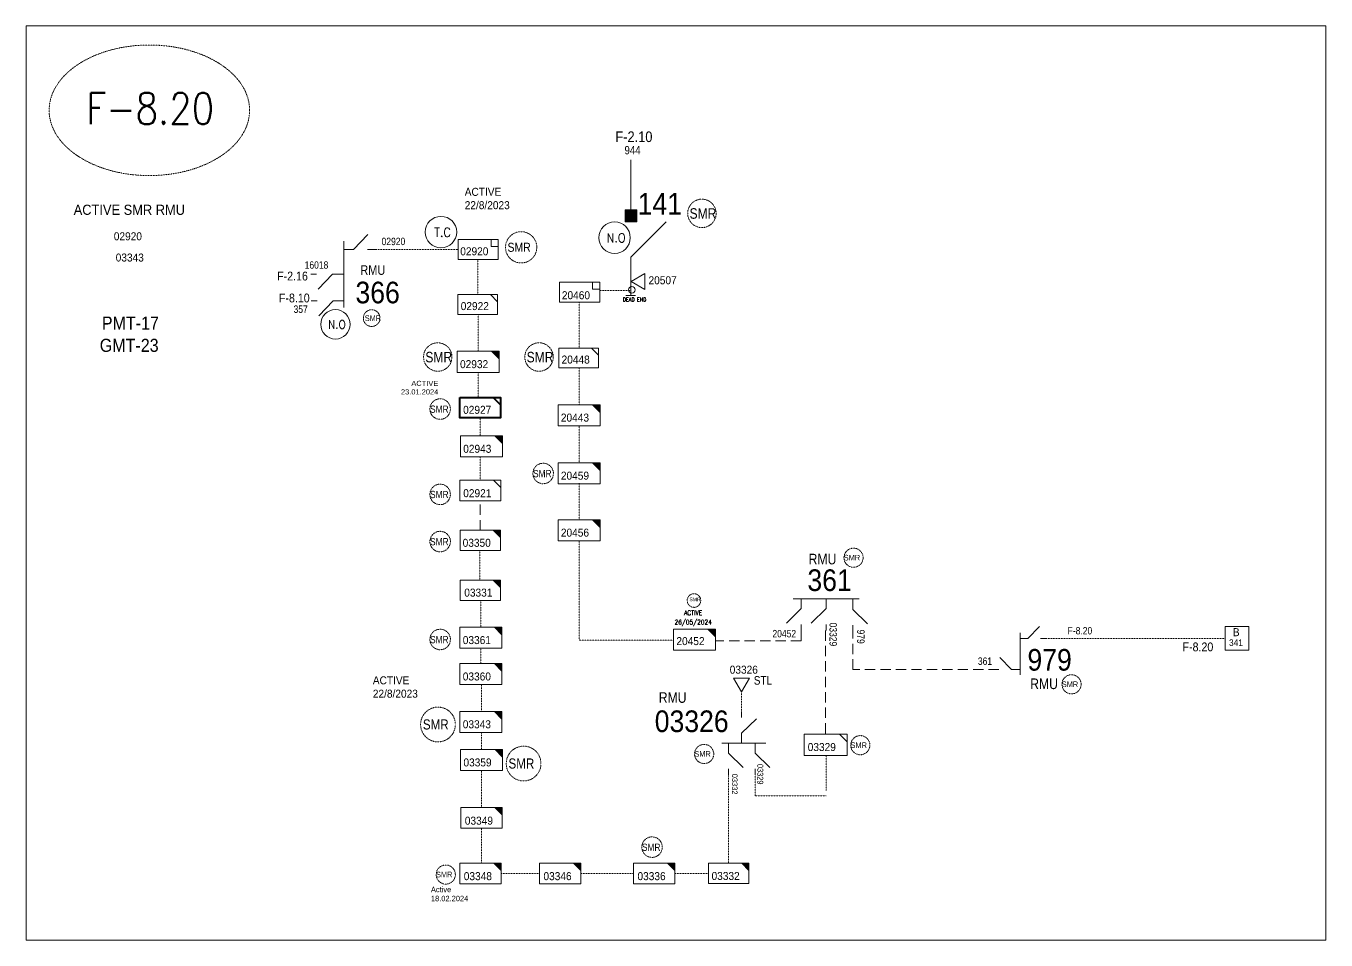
# Model space of a CAD drawing. Header units: metres. Extents: x 65984 to 144644, y -19036 to 23726.
# Drawn here: x 96162 to 97042, y 1507 to 2126 of the extents above; entities that cross this region are included whole.
import ezdxf
from ezdxf.enums import TextEntityAlignment as Align

# ---------------------------------------------------------------- set-up
doc = ezdxf.new("R2010")
doc.units = ezdxf.units.M
doc.header["$MEASUREMENT"] = 0
for name, pattern in [('DGN Style 2', [0.023128, 0, -0.023128]), ('DGN Style 3', [0.013877, 0, -0.013877]), ('HIDDEN2', [2381.25, 1587.5, -793.75])]:
    doc.linetypes.add(name, pattern=pattern)
doc.layers.get('0').update_dxf_attribs({"color": 95, "lineweight": 40})
for name, color, linetype, lineweight in [('ABS', 7, 'Continuous', 40), ('ABS NUMBER', 112, 'Continuous', 30), ('d_eos', 111, 'Continuous', 40), ('d_eos no', 121, 'Continuous', 40), ('d_oh branch', 94, 'Continuous', 40), ('d_switch', 95, 'Continuous', 40), ('d_tf', 1, 'Continuous', 40), ('d_tf no', 6, 'Continuous', 40), ('d_ug cable', 95, 'Continuous', 40), ('d_unit sub', 7, 'Continuous', 40), ('fedr no', 95, 'Continuous', 40), ('GRID STATION  04', 7, 'Continuous', 40), ('Level 37', 7, 'Continuous', 0), ('O H MAIN FEEDER', 4, 'Continuous', 100), ('SW N O', 114, 'Continuous', 30)]:
    doc.layers.add(name, color=color, linetype=linetype, lineweight=lineweight)
doc.styles.add('NASKHF', font='naskhf.shx', dxfattribs={"height": 8})
doc.styles.get("Standard").update_dxf_attribs({"font": 'txt.shx'})
doc.styles.add('Style-Arial', font='arial.ttf')
doc.styles.add('Style-ENGINEERING', font='ENGINEERING.shx')
doc.styles.add('Style-msdefault', font='msdefault.shx')
doc.styles.add('Style-STANDARD', font='STANDARD.shx')

# ---------------------------------------------------------------- blocks, each defined once
blk = doc.blocks.new('TF_8')
at = {"color": 0, "linetype": 'ByBlock', "lineweight": -2}
blk.add_line((6.3, 4.95), (9.9, 1.35), dxfattribs=at)
blk.add_3dface([(-10.1, 4.95), (9.9, 4.95), (9.9, -5.05), (-10.1, -5.05)], dxfattribs=at)
blk = doc.blocks.new('exist.us-1000kva')
at = {"color": 0, "linetype": 'ByBlock', "lineweight": -2, "flags": 128}
blk.add_lwpolyline([(40, 12.9), (32.8, 20), (40, 20)], close=True, dxfattribs=at)
at = {"color": 0, "linetype": 'ByBlock', "lineweight": -2, "extrusion": (0, 0, -1)}
blk.add_solid([(-40, 12.9), (-32.8, 20), (-40, 20)], dxfattribs=at)
at = {"color": 0, "linetype": 'ByBlock', "lineweight": -2, "xscale": 2, "yscale": 2}
blk.add_blockref('TF_8', (20.2, 10.1), dxfattribs=at)
blk = doc.blocks.new('TF3')
at = {"color": 0, "linetype": 'ByBlock', "lineweight": -2}
for p, q in [((11.3, 9), (18.3, 9)), ((18.3, 9), (18.3, 2))]:
    blk.add_line(p, q, dxfattribs=at)
at = {"color": 0, "linetype": 'ByBlock', "lineweight": -2, "flags": 128}
blk.add_lwpolyline([(18.3, 2), (11.3, 2), (11.3, 9)], dxfattribs=at)
at = {"color": 0, "linetype": 'ByBlock', "lineweight": -2}
blk.add_3dface([(-21.7, 9), (18.3, 9), (18.3, -11), (-21.7, -11)], dxfattribs=at)
blk = doc.blocks.new('ABS2_1_1')
at = {"color": 0, "linetype": 'ByBlock', "lineweight": -2, "ltscale": 500}
for q in [(-29900, 43500), (0, 0)]:
    blk.add_line((0, 13600), q, dxfattribs=at)
at = {"color": 0, "linetype": 'ByBlock', "lineweight": -2, "ltscale": 500, "flags": 128}
for points in [[(5000, 43600), (-5000, 43600), (-5000, 53600), (5000, 53600)], [(3791, 49653), (3791, 49653), (3791, 49653)]]:
    blk.add_lwpolyline(points, close=True, dxfattribs=at)
at = {"color": 0, "linetype": 'ByBlock', "lineweight": -2, "ltscale": 500}
for points in [[(5000, 43600), (-5000, 43600), (5000, 53600), (-5000, 53600)], [(3791, 49653), (3791, 49653), (3791, 49653)]]:
    blk.add_solid(points, dxfattribs=at)
blk = doc.blocks.new('TRA1_1011')
at = {"layer": 'd_tf', "color": 1, "linetype": 'Continuous', "lineweight": 13, "ltscale": 0.000414898, "extrusion": (0, 0, -1), "flags": 128}
blk.add_lwpolyline([(-10, -17), (0, 0), (10, -17)], close=True, dxfattribs=at)
blk = doc.blocks.new('TRA1_1010')
at = {"layer": 'd_tf', "color": 1, "linetype": 'Continuous', "lineweight": 13, "ltscale": 0.000414898, "xscale": 1.000046566207834, "yscale": 1.000046566207834, "zscale": 1.000046566207834, "rotation": 180}
blk.add_blockref('TRA1_1011', (0, 0), dxfattribs=at)
blk = doc.blocks.new('TRA1_1013')
at = {"layer": 'd_tf', "color": 1, "linetype": 'Continuous', "lineweight": 13, "ltscale": 0.000316051, "extrusion": (0, 0, -1), "flags": 128}
blk.add_lwpolyline([(-10, -17), (0, 0), (10, -17)], close=True, dxfattribs=at)
blk = doc.blocks.new('TRA1_1012')
at = {"layer": 'd_tf', "color": 1, "linetype": 'Continuous', "lineweight": 13, "ltscale": 0.000316051, "xscale": 1.000046566207833, "yscale": 1.000046566207833, "zscale": 1.000046566207833, "rotation": 180}
blk.add_blockref('TRA1_1013', (0, 0), dxfattribs=at)
blk = doc.blocks.new('*U1430')
at = {"layer": 'SW N O', "color": 3, "lineweight": 13}
blk.add_circle((0, 0), 16.8, dxfattribs=at)
at = {"layer": 'SW N O', "color": 3, "lineweight": 13, "style": 'Style-STANDARD'}
blk.add_text('N.O', height=9.6, dxfattribs=at).set_placement((1.7, -0.2), align=Align.MIDDLE_CENTER)
blk = doc.blocks.new('*U4248')
at = {"layer": 'SW N O', "color": 1, "lineweight": 13}
blk.add_circle((0, 0), 16.8, dxfattribs=at)
at = {"layer": 'SW N O', "color": 1, "lineweight": 13, "style": 'Style-STANDARD'}
blk.add_text('T.C', height=9.6, dxfattribs=at).set_placement((1.7, -0.2), align=Align.MIDDLE_CENTER)

msp = doc.modelspace()

# ---------------------------------------------------------------- linework, layer by layer
at = {"layer": 'd_eos', "color": 2, "linetype": 'Continuous', "lineweight": 13, "ltscale": 0.915903}
for p, q in [((96377.03, 1935.29), (96377.03, 1980.09)), ((96383.7, 1974.54), (96393.46, 1984.59)), ((96377.03, 1974.54), (96383.7, 1974.54)), ((96358.71, 1957.74), (96354.66, 1957.74)), ((96369.39, 1957.74), (96359.64, 1947.69)), ((96377.03, 1957.74), (96369.39, 1957.74)), ((96359.15, 1939.69), (96355.1, 1939.69)), ((96369.83, 1939.69), (96360.08, 1929.64)), ((96377.03, 1939.68), (96369.83, 1939.69)), ((96725.95, 1738.2), (96681.15, 1738.2)), ((96686.71, 1738.2), (96686.71, 1731.53)), ((96703.55, 1738.2), (96703.55, 1731.53)), ((96721.56, 1737.67), (96721.56, 1731)), ((96686.7, 1731.53), (96676.66, 1721.77)), ((96703.55, 1731.53), (96693.5, 1721.77)), ((96721.56, 1731), (96731.57, 1721.21)), ((96686.71, 1720.85), (96686.71, 1716.79)), ((96703.55, 1720.84), (96703.55, 1716.79)), ((96721.56, 1720.31), (96721.56, 1716.26)), ((96646.33, 1657.82), (96646.33, 1661.87)), ((96646.34, 1647.14), (96656.38, 1656.89)), ((96646.33, 1640.47), (96646.33, 1647.14)), ((96633.02, 1640.47), (96662.75, 1640.47)), ((96637.41, 1640.47), (96637.41, 1633.8)), ((96655.42, 1640.47), (96655.42, 1633.8)), ((96637.41, 1633.8), (96647.46, 1624.05)), ((96655.42, 1633.8), (96665.47, 1624.05))]:
    msp.add_line(p, q, dxfattribs=at)
at = {"layer": 'd_eos', "color": 7, "linetype": 'Continuous', "lineweight": 13, "ltscale": 0.915903}
for p, q in [((96394.33, 1974.58), (96398.39, 1974.58)), ((96637.41, 1623.12), (96637.41, 1619.06)), ((96655.42, 1623.12), (96655.42, 1619.06))]:
    msp.add_line(p, q, dxfattribs=at)
at = {"layer": 'd_eos', "color": 2, "linetype": 'Continuous', "lineweight": 13, "ltscale": 0.794016}
for p, q in [((96840.16, 1711.38), (96847.96, 1719.42)), ((96834.82, 1686.77), (96834.82, 1715.07)), ((96848.7, 1711.38), (96851.95, 1711.38)), ((96829.05, 1690.29), (96821.25, 1698.33)), ((96834.39, 1690.29), (96829.05, 1690.29))]:
    msp.add_line(p, q, dxfattribs=at)
at = {"layer": 'd_eos', "color": 7, "linetype": 'Continuous', "lineweight": 13, "ltscale": 0.794016}
for p, q in [((96834.82, 1711.38), (96840.16, 1711.38)), ((96820.5, 1690.29), (96817.26, 1690.29))]:
    msp.add_line(p, q, dxfattribs=at)
at = {"layer": 'd_oh branch', "color": 1, "linetype": 'Continuous', "lineweight": 13}
msp.add_line((96571.45, 1943.45), (96571.45, 1963.78), dxfattribs=at)
at = {"layer": 'd_oh branch', "color": 6, "linetype": 'Continuous', "lineweight": 13}
msp.add_line((96574.47, 1943.44), (96568.07, 1943.44), dxfattribs=at)
at = {"layer": 'd_ug cable', "color": 1, "linetype": 'DGN Style 3', "lineweight": 13}
for p, q in [((96550.28, 1946.73), (96571.45, 1946.7)), ((96468.04, 1905.62), (96468.04, 1930.53)), ((96536.32, 1869.46), (96536.32, 1894.37)), ((96536.32, 1830.15), (96536.32, 1855.06)), ((96536.32, 1791.6), (96536.32, 1816.51)), ((96469.06, 1770.83), (96469.06, 1750.77)), ((96536.32, 1710.16), (96536.32, 1777.02)), ((96469.91, 1718.9), (96469.91, 1737.11)), ((96536.32, 1710.16), (96600.25, 1710.16)), ((96469.91, 1694.28), (96469.91, 1704.68)), ((96483.65, 1552.36), (96509.61, 1552.36)), ((96537.6, 1552.36), (96573.24, 1552.36)), ((96601.23, 1552.36), (96624.03, 1552.36))]:
    msp.add_line(p, q, dxfattribs=at)
at = {"layer": 'd_ug cable', "color": 1, "linetype": 'DGN Style 3', "lineweight": 13, "flags": 128}
for points in [[(96393.03, 1974.58), (96454.4, 1974.58)], [(96467.76, 1967.77), (96467.76, 1944.06)], [(96536.4, 1938.83), (96536.4, 1907.82)], [(96468.04, 1874.33), (96468.04, 1891.4)], [(96469.46, 1848.35), (96469.46, 1860.84)], [(96469.46, 1818.44), (96469.46, 1834.13)], [(96973.65, 1711.38), (96851.95, 1711.38)], [(96470.37, 1661.92), (96470.37, 1680.06)], [(96470.37, 1636.11), (96470.37, 1647.69)], [(96703.56, 1608.5), (96703.56, 1632.07)], [(96470.37, 1596.9), (96470.37, 1621.88)], [(96637.41, 1559.19), (96637.41, 1619.06)], [(96703.56, 1604.86), (96655.42, 1604.86), (96655.42, 1619.06)], [(96470.38, 1559.5), (96470.38, 1582.9)]]:
    msp.add_lwpolyline(points, dxfattribs=at)
at = {"layer": 'd_ug cable', "color": 1, "linetype": 'HIDDEN2', "lineweight": 13, "ltscale": 0.004392}
for points in [[(96469.46, 1784.49), (96469.46, 1804.51)], [(96686.71, 1716.79), (96686.71, 1709.79), (96629.08, 1709.79)], [(96703.23, 1716.79), (96703.23, 1646.57)], [(96820.5, 1690.29), (96721.56, 1690.29), (96721.56, 1716.26)]]:
    msp.add_lwpolyline(points, dxfattribs=at)
at = {"layer": 'd_ug cable', "color": 1, "linetype": 'DGN Style 2', "lineweight": 13, "flags": 128}
msp.add_lwpolyline([(96851.95, 1711.38), (96851.95, 1711.38)], close=True, dxfattribs=at)
at = {"layer": 'd_ug cable', "color": 2, "linetype": 'DGN Style 3', "lineweight": 13, "flags": 128}
msp.add_lwpolyline([(96646.33, 1661.87), (96646.33, 1675.14)], dxfattribs=at)
at = {"layer": 'd_ug cable', "color": 2, "linetype": 'DGN Style 3', "lineweight": 13}
for centre, radius in [((96619.48, 1998.97), 9.62), ((96497.12, 1976), 10.59), ((96395.93, 1928.11), 5.64), ((96440.67, 1901.76), 9.62), ((96509.23, 1901.76), 9.62), ((96442.29, 1866.56), 6.94), ((96512.01, 1822.95), 6.94), ((96442.29, 1808.81), 6.94), ((96442.29, 1776.88), 6.94), ((96722.11, 1765.95), 6.48), ((96614.12, 1736.98), 4.61), ((96442.29, 1710.62), 6.94), ((96869.67, 1680.29), 6.48), ((96440.84, 1653.09), 11.76), ((96726.68, 1639.09), 6.48), ((96498.79, 1626.67), 11.76), ((96620.99, 1633.15), 6.48), ((96585.71, 1570.1), 6.94), ((96446.11, 1551.53), 6.48)]:
    msp.add_circle(centre, radius, dxfattribs=at)
at = {"layer": 'fedr no', "color": 82, "linetype": 'DGN Style 3', "lineweight": 13, "true_color": 0x1dc70e}
msp.add_ellipse((96245.47, 2068.73), major_axis=(67.84, 0), ratio=0.651175, dxfattribs=at)
at = {"layer": 'GRID STATION  04', "color": 1, "linetype": 'Continuous', "lineweight": 13, "ltscale": 0.641235, "flags": 128}
msp.add_lwpolyline([(96973.65, 1719.38), (96989.65, 1719.38), (96989.65, 1703.38), (96973.65, 1703.38)], close=True, dxfattribs=at)
at = {"layer": 'O H MAIN FEEDER', "color": 40, "lineweight": 13, "ltscale": 0.714928}
msp.add_line((96571.44, 2001.33), (96571.44, 2035.2), dxfattribs=at)
at = {"layer": 'O H MAIN FEEDER', "color": 140, "linetype": 'Continuous', "lineweight": 13, "flags": 128}
msp.add_lwpolyline([(96161.97, 2125.77), (97041.91, 2125.77), (97041.91, 1507.26), (96161.97, 1507.26)], close=True, dxfattribs=at)
at = {"layer": 'O H MAIN FEEDER', "color": 1, "lineweight": 13, "ltscale": 0.714928}
msp.add_circle((96572.05, 1947.17), 2.23, dxfattribs=at)

# ---------------------------------------------------------------- block references
at = {"layer": 'ABS', "color": 2, "linetype": 'Continuous', "lineweight": 13, "ltscale": 1.190142, "xscale": 0.0007973960743554503, "yscale": -0.0007973960743554505, "zscale": 0.0005280611300687443, "rotation": 180.0000077380899}
msp.add_blockref('ABS2_1_1', (96571.44, 1958.59), dxfattribs=at)
at = {"layer": 'd_tf', "color": 1, "linetype": 'Continuous', "lineweight": 13, "ltscale": 0.000316051, "extrusion": (0, 0, -1), "xscale": 0.5417170000000001, "yscale": 0.5417170000000001, "zscale": 0.5417170000000001, "rotation": 90.00000773791056}
msp.add_blockref('TRA1_1012', (-96571.55, 1952.96), dxfattribs=at)
at = {"layer": 'd_tf', "color": 1, "linetype": 'Continuous', "lineweight": 13, "ltscale": 0.000414898, "extrusion": (0, 0, -1), "xscale": 0.5417170000000001, "yscale": 0.5417170000000001, "zscale": 0.5417170000000001, "rotation": 3.438770767201749e-11}
msp.add_blockref('TRA1_1010', (-96646.34, 1675.13), dxfattribs=at)
at = {"layer": 'd_tf no', "color": 2, "linetype": 'Continuous', "lineweight": 40, "xscale": 1.375369049006559, "yscale": 1.375369049006559, "zscale": 0.612326181919648, "rotation": 359.9999999999999}
msp.add_blockref('TF_8', (96469.6, 1867.51), dxfattribs=at)
at = {"layer": 'd_unit sub', "color": 2, "linetype": 'Continuous', "lineweight": 13, "rotation": 359.9999999999999}
for name, p, xscale, yscale, zscale in [('TF3', (96469.18, 1975.27), 0.6811484089557048, 0.6811484089557048, 0.1904459390297026), ('TF_8', (96536.17, 1901.15), 1.3437081445648, 1.3437081445648, 0.6248226346118861), ('TF_8', (96469.6, 1811.55), 1.392654500292281, 1.392654500292281, 0.612326181919648), ('exist.us-1000kva', (96600.25, 1703.3), 0.7106865297860558, 0.7106865297860558, 0.6248226346118861), ('TF_8', (96703.38, 1639.39), 1.450545874129466, 1.450545874129466, 0.6248226346118861), ('exist.us-1000kva', (96455.66, 1545.36), 0.6997633610626104, 0.6997633610626104, 0.6248226346118861), ('exist.us-1000kva', (96573.24, 1545.36), 0.6997633610626104, 0.6997633610626104, 0.6248226346118861)]:
    msp.add_blockref(name, p, dxfattribs=dict(at, xscale=xscale, yscale=yscale, zscale=zscale))
at = {"layer": 'd_unit sub', "color": 1, "linetype": 'Continuous', "lineweight": 13, "rotation": 359.9999999999999}
for name, p, xscale, yscale, zscale in [('TF3', (96537.82, 1946.32), 0.6811484089557048, 0.6811484089557048, 0.1904459390297026), ('TF_8', (96467.9, 1937.32), 1.3437081445648, 1.3437081445648, 0.6248226346118861), ('exist.us-1000kva', (96456.37, 1582.9), 0.6997633610626104, 0.6997633610626104, 0.6248226346118861), ('exist.us-1000kva', (96509.61, 1545.36), 0.6997633610626104, 0.6997633610626104, 0.6248226346118861)]:
    msp.add_blockref(name, p, dxfattribs=dict(at, xscale=xscale, yscale=yscale, zscale=zscale))
at = {"layer": 'd_unit sub', "color": 2, "linetype": 'Continuous', "lineweight": 13, "zscale": 0.6248226346118861}
for p, xscale, yscale in [((96453.82, 1891.4), 0.7112282647684637, 0.7112282647684637), ((96522.09, 1815.92), 0.7112282647684637, 0.7112282647684637), ((96455.81, 1770.83), 0.6827875337421256, 0.6827875337421256), ((96455.69, 1704.68), 0.7112282647684637, 0.7112282647684637), ((96455.69, 1647.69), 0.7112282647684637, 0.7112282647684637), ((96456.14, 1621.88), 0.7112282647684637, 0.7112282647684637)]:
    msp.add_blockref('exist.us-1000kva', p, dxfattribs=dict(at, xscale=xscale, yscale=yscale))
at = {"layer": 'd_unit sub', "color": 1, "linetype": 'Continuous', "lineweight": 13, "zscale": 0.6248226346118861}
for p, xscale, yscale in [((96522.09, 1855.23), 0.7112282647684637, 0.7112282647684637), ((96455.99, 1834.13), 0.7112282647684637, 0.7112282647684637), ((96522.09, 1777.38), 0.7112282647684637, 0.7112282647684637), ((96455.81, 1737.11), 0.6827875337421256, 0.6827875337421256), ((96455.69, 1680.06), 0.7112282647684637, 0.7112282647684637), ((96624.03, 1545.53), 0.6827875337421256, 0.6827875337421256)]:
    msp.add_blockref('exist.us-1000kva', p, dxfattribs=dict(at, xscale=xscale, yscale=yscale))
at = {"layer": 'SW N O', "color": 1, "lineweight": 13, "xscale": 0.6331975427223167, "yscale": 0.6331975427223167, "zscale": 0.6331975427223167}
msp.add_blockref('*U4248', (96442.85, 1986.31), dxfattribs=at)
at = {"layer": 'SW N O', "color": 3, "lineweight": 13}
for p, xscale, yscale, zscale in [((96560.35, 1982.52), 0.6331975427223167, 0.6331975427223167, 0.6331975427223167), ((96371.42, 1923.88), 0.5920218782029741, 0.5920218782029741, 0.5920218782029741)]:
    msp.add_blockref('*U1430', p, dxfattribs=dict(at, xscale=xscale, yscale=yscale, zscale=zscale))

# ---------------------------------------------------------------- texts
at = {"color": 4, "insert": (96441.06, 1876.39), "char_height": 3.4543, "width": 66.5172, "attachment_point": 9}
msp.add_mtext('\\FENGINEERING;\\H1x;\\W1.09375;ACTIVE\\P23.01.2024', dxfattribs=at)
at = {"layer": 'ABS NUMBER', "color": 2, "lineweight": 13, "style": 'Style-Arial', "width": 0.88}
msp.add_text('141', height=14.641, rotation=359.99999, dxfattribs=at).set_placement((96575.97, 1998.15))
at = {"layer": 'd_eos no', "color": 2, "linetype": 'Continuous', "lineweight": 13, "style": 'Style-Arial', "width": 0.88}
msp.add_text('366', height=14.641, dxfattribs=at).set_placement((96415, 1952.74), align=Align.TOP_RIGHT)
at = {"layer": 'd_eos no', "color": 7, "linetype": 'Continuous', "lineweight": 13, "style": 'Style-Arial', "width": 0.88}
for s, p in [('PMT-17', (96213.31, 1929.17)), ('GMT-23', (96211.88, 1914.09))]:
    msp.add_text(s, height=8.843, dxfattribs=at).set_placement(p, align=Align.TOP_LEFT)
at = {"layer": 'd_eos no', "color": 2, "linetype": 'Continuous', "lineweight": 13, "style": 'Style-Arial', "width": 0.88}
for s, p in [('361', (96690.87, 1758.08)), ('03326', (96587.54, 1662.6))]:
    msp.add_text(s, height=14.641, dxfattribs=at).set_placement(p, align=Align.TOP_LEFT)
msp.add_text('979', height=14.641, dxfattribs=at).set_placement((96869.86, 1689.54), align=Align.RIGHT)
at = {"layer": 'd_switch', "color": 55, "linetype": 'Continuous', "lineweight": 13, "style": 'Style-msdefault', "width": 0.9}
msp.add_text('F-2.10', height=7.202, dxfattribs=at).set_placement((96585.99, 2054.43), align=Align.TOP_RIGHT)
at = {"layer": 'd_switch', "color": 1, "linetype": 'Continuous', "lineweight": 30, "ltscale": 1.291559, "style": 'Style-ENGINEERING', "width": 0.857143}
for p in [(96611.1, 2002.46), (96432.29, 1905.26), (96500.85, 1905.26)]:
    msp.add_text('SMR', height=7.122, rotation=0.00226, dxfattribs=at).set_placement(p, align=Align.TOP_LEFT)
at = {"layer": 'd_switch', "color": 234, "linetype": 'Continuous', "lineweight": 13, "style": 'Style-ENGINEERING', "width": 0.857143}
msp.add_text('16018', height=5.022, rotation=0.00037, dxfattribs=at).set_placement((96366.6, 1966.54), align=Align.TOP_RIGHT)
at = {"layer": 'd_switch', "color": 2, "linetype": 'Continuous', "lineweight": 13, "style": 'Style-msdefault', "width": 0.9}
for s, p in [('F-2.16', (96352.77, 1959.55)), ('F-8.10', (96353.97, 1944.7))]:
    msp.add_text(s, height=5.981, dxfattribs=at).set_placement(p, align=Align.TOP_RIGHT)
at = {"layer": 'd_switch', "color": 95, "linetype": 'Continuous', "lineweight": 13, "style": 'Style-ENGINEERING', "width": 0.857143}
msp.add_text('357', height=5.022, rotation=0.00037, dxfattribs=at).set_placement((96352.67, 1936.66), align=Align.TOP_RIGHT)
at = {"layer": 'd_switch', "color": 1, "linetype": 'Continuous', "lineweight": 30, "ltscale": 0.81, "style": 'Style-ENGINEERING', "width": 0.857143}
msp.add_text('SMR', height=3.975, rotation=0.00226, dxfattribs=at).set_placement((96391.28, 1930.05), align=Align.TOP_LEFT)
at = {"layer": 'd_switch', "color": 7, "linetype": 'Continuous', "lineweight": 13, "style": 'Style-ENGINEERING', "width": 0.857143}
for s, p in [('20452', (96683.23, 1717.08)), ('F-8.20', (96883.67, 1719.08))]:
    msp.add_text(s, height=5.022, dxfattribs=at).set_placement(p, align=Align.TOP_RIGHT)
for s, height, p in [('03329', 5.022, (96710.86, 1722.04)), ('03332', 3.694, (96643.57, 1619.79)), ('03329', 4.024, (96661, 1626.41))]:
    msp.add_text(s, height=height, rotation=269.99963, dxfattribs=at).set_placement(p, align=Align.TOP_LEFT)
msp.add_text('979', height=5.022, rotation=270, dxfattribs=at).set_placement((96729.58, 1707.73), align=Align.TOP_RIGHT)
at = {"layer": 'd_switch', "color": 1, "linetype": 'Continuous', "lineweight": 13, "style": 'Style-msdefault', "width": 0.9}
msp.add_text('F-8.20', height=5.981, dxfattribs=at).set_placement((96965.62, 1708.59), align=Align.TOP_RIGHT)
at = {"layer": 'd_switch', "color": 234, "linetype": 'Continuous', "lineweight": 13, "insert": (96418.67, 1982.5), "char_height": 5.0219, "attachment_point": 3, "rotation": 0.00037, "style": 'NASKHF'}
msp.add_mtext('\\FENGINEERING;\\H1x;\\W0.857143;02920\\P', dxfattribs=at)
at = {"layer": 'd_tf no', "color": 121, "linetype": 'Continuous', "lineweight": 13, "style": 'Style-msdefault', "width": 0.945946}
for s, height, p in [('ACTIVE SMR RMU', 6.874, (96194.24, 2004.84)), ('02920', 5.417, (96221.4, 1986.18)), ('03343', 5.417, (96222.69, 1971.79)), ('02920', 5.417, (96455.9, 1976.01)), ('03343', 5.417, (96457.62, 1655.95)), ('03348', 5.417, (96458.29, 1553.17))]:
    msp.add_text(s, height=height, dxfattribs=at).set_placement(p, align=Align.TOP_LEFT)
at = {"layer": 'd_tf no', "color": 1, "linetype": 'Continuous', "lineweight": 13, "style": 'Style-msdefault', "width": 0.945946}
for s, height, p in [('20507', 5.417, (96583.35, 1956.41)), ('20460', 5.417, (96524.69, 1946.28)), ('02922', 5.417, (96456.23, 1938.93)), ('20443', 5.417, (96524.02, 1863.48)), ('02943', 5.417, (96457.91, 1842.38)), ('20456', 5.417, (96524.02, 1785.63)), ('03331', 5.417, (96458.62, 1745.04)), ('B', 5.42, (96978.89, 1718.28)), ('341', 4.481, (96976.25, 1710.7)), ('03360', 5.417, (96457.62, 1688.31)), ('03349', 5.417, (96458.99, 1590.71)), ('03346', 5.417, (96512.23, 1553.17)), ('03332', 5.417, (96626.01, 1553.31))]:
    msp.add_text(s, height=height, dxfattribs=at).set_placement(p, align=Align.TOP_LEFT)
at = {"layer": 'd_tf no', "color": 2, "linetype": 'Continuous', "lineweight": 13, "style": 'Style-msdefault', "width": 0.945946}
for s, p in [('20448', (96524.5, 1902.76)), ('02932', (96455.75, 1899.65)), ('20459', (96524.02, 1824.18)), ('02921', (96457.92, 1812.34)), ('03350', (96457.53, 1778.76)), ('03361', (96457.62, 1712.93)), ('20452', (96602.21, 1712.23)), ('03329', (96691.09, 1640.54)), ('03359', (96458.07, 1630.14)), ('03336', (96575.87, 1553.17))]:
    msp.add_text(s, height=5.417, dxfattribs=at).set_placement(p, align=Align.TOP_LEFT)
at = {"layer": 'd_tf no', "color": 121, "linetype": 'Continuous', "lineweight": 40, "style": 'Style-msdefault', "width": 0.945946}
msp.add_text('02927', height=5.417, dxfattribs=at).set_placement((96457.85, 1868.74), align=Align.TOP_LEFT)
at = {"layer": 'd_tf no', "color": 1, "linetype": 'Continuous', "lineweight": 40, "style": 'Style-msdefault', "width": 0.945946}
msp.add_text('SMR', height=2.484, dxfattribs=at).set_placement((96611.01, 1739.01), align=Align.TOP_LEFT)
at = {"layer": 'd_tf no', "color": 1, "linetype": 'Continuous', "lineweight": 13, "style": 'Style-msdefault', "width": 0.945946}
msp.add_text('03326', height=5.417, dxfattribs=at).set_placement((96657.35, 1692.89), align=Align.TOP_RIGHT)
at = {"layer": 'd_tf no', "color": 121, "linetype": 'Continuous', "lineweight": 13, "char_height": 5.4172, "attachment_point": 1, "style": 'NASKHF'}
for insert in [(96458.93, 2016.26), (96396.73, 1685.68)]:
    msp.add_mtext('\\Fmsdefault;\\H1x;\\W0.945946;ACTIVE\\P22/8/2023', dxfattribs=dict(at, insert=insert))
at = {"layer": 'd_tf no', "color": 111, "linetype": 'Continuous', "lineweight": 13, "insert": (96613.57, 1725.01), "char_height": 3.1746, "attachment_point": 5, "line_spacing_factor": 1.2, "style": 'Style-STANDARD'}
msp.add_mtext('\\H1x;\\W0.909091;ACTIVE\\P26/05/2024', dxfattribs=at)
at = {"layer": 'd_tf no', "color": 121, "linetype": 'Continuous', "lineweight": 40, "insert": (96436.06, 1543.29), "char_height": 3.671, "attachment_point": 1, "style": 'NASKHF'}
msp.add_mtext('\\Fmsdefault;\\H1x;\\W0.945946;Active\\P18.02.2024', dxfattribs=at)
at = {"layer": 'fedr no', "color": 6, "linetype": 'Continuous', "lineweight": 13, "style": 'Style-STANDARD', "width": 0.909091}
msp.add_text('F-8.20', height=21.384, dxfattribs=at).set_placement((96246.03, 2069.95), align=Align.MIDDLE_CENTER)
at = {"layer": 'fedr no', "color": 6, "linetype": 'Continuous', "lineweight": 40, "insert": (96573.87, 1940.66), "char_height": 2.591, "attachment_point": 5, "style": 'Style-STANDARD'}
msp.add_mtext('DEAD END', dxfattribs=at)
at = {"layer": 'Level 37', "color": 7, "linetype": 'Continuous', "lineweight": 13, "ltscale": 1.696012, "style": 'Style-ENGINEERING', "width": 0.857143}
msp.add_text('944', height=5.651, dxfattribs=at).set_placement((96577.92, 2044.56), align=Align.TOP_RIGHT)
at = {"layer": 'Level 37', "color": 1, "linetype": 'Continuous', "lineweight": 13, "style": 'Style-msdefault', "width": 0.86}
for height, p in [(6.146, (96503.6, 1972.96)), (4.904, (96448, 1864.03)), (4.904, (96517.71, 1820.42)), (4.904, (96448, 1806.29)), (4.904, (96448, 1774.36)), (4.904, (96448, 1708.1)), (6.829, (96448.05, 1649.71)), (6.829, (96506, 1623.29)), (4.904, (96591.42, 1567.58))]:
    msp.add_text('SMR', height=height, rotation=359.99963, dxfattribs=at).set_placement(p, align=Align.RIGHT)
at = {"layer": 'Level 37', "color": 2, "linetype": 'Continuous', "lineweight": 13, "ltscale": 0.9, "style": 'Style-msdefault', "width": 0.86}
msp.add_text('RMU', height=6.457, rotation=0.00037, dxfattribs=at).set_placement((96388.27, 1957.38))
at = {"layer": 'Level 37', "color": 1, "linetype": 'Continuous', "lineweight": 13, "ltscale": 0.733071, "style": 'Style-msdefault', "width": 0.86}
for p in [(96726.61, 1764.08), (96874.17, 1678.41), (96731.18, 1637.21), (96625.49, 1631.27), (96450.62, 1549.65)]:
    msp.add_text('SMR', height=3.817, rotation=359.99963, dxfattribs=at).set_placement(p, align=Align.RIGHT)
at = {"layer": 'Level 37', "color": 7, "linetype": 'Continuous', "lineweight": 13, "style": 'Style-ENGINEERING', "width": 0.857143}
msp.add_text('361', height=5.022, dxfattribs=at).set_placement((96815.87, 1698.46), align=Align.TOP_RIGHT)
at = {"layer": 'Level 37', "color": 7, "linetype": 'Continuous', "lineweight": 13, "style": 'Style-msdefault', "width": 0.86}
msp.add_text('STL', height=5.821, rotation=0.00037, dxfattribs=at).set_placement((96666.89, 1685.87), align=Align.TOP_RIGHT)
at = {"layer": 'Level 37', "color": 2, "linetype": 'Continuous', "lineweight": 13, "style": 'Style-msdefault', "width": 0.86}
msp.add_text('RMU', height=7.174, rotation=0.00037, dxfattribs=at).set_placement((96841.68, 1677.05))
msp.add_text('RMU', height=7.174, rotation=0.00037, dxfattribs=at).set_placement((96609.08, 1674.93), align=Align.TOP_RIGHT)
at = {"layer": 'Level 37', "color": 2, "linetype": 'Continuous', "lineweight": 13, "insert": (96710.5, 1768.63), "char_height": 7.1741, "attachment_point": 3, "rotation": 0.00037, "style": 'NASKHF'}
msp.add_mtext('\\Fmsdefault;\\H1x;\\W0.86;RMU', dxfattribs=at)

doc.saveas('drawing.dxf')
